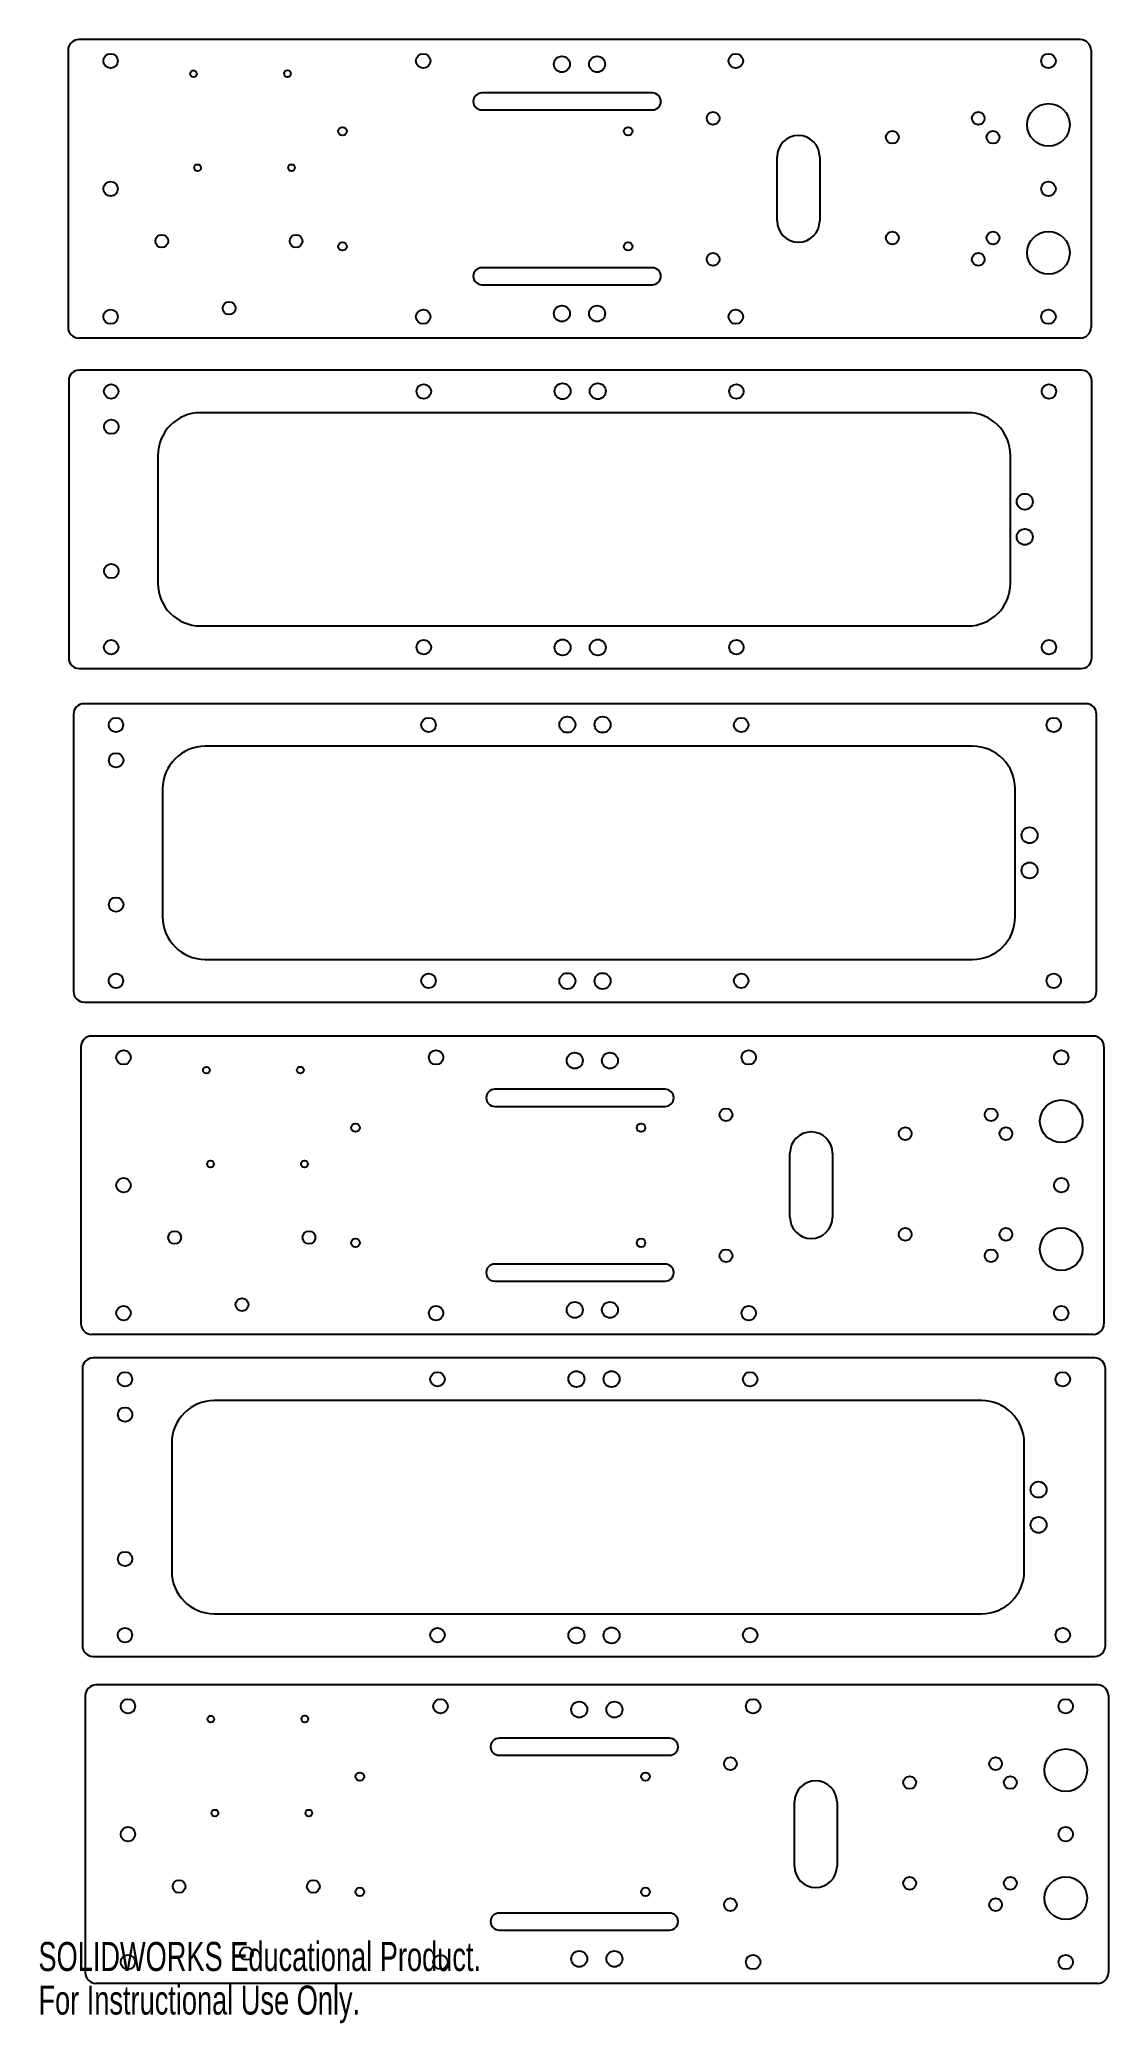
# Model space of a CAD drawing. Header units: inches. Extents: x 0 to 12.5, y 0 to 23.3.
import ezdxf

# ---------------------------------------------------------------- set-up
doc = ezdxf.new("R2010")
doc.units = ezdxf.units.IN
doc.header["$MEASUREMENT"] = 0
doc.styles.add('SLDTEXTSTYLE0', font='TXT', dxfattribs={"width": 0.7})

msp = doc.modelspace()

# ---------------------------------------------------------------- linework, layer by layer
at = {"color": 7, "linetype": 'Continuous', "lineweight": 25}
for p, q in [((0.347, 23.136), (0.347, 19.886)), ((12.222, 23.261), (0.472, 23.261)), ((12.347, 23.136), (12.347, 19.886)), ((7.201, 22.636), (5.201, 22.636)), ((5.201, 22.436), (7.201, 22.436)), ((8.664, 21.136), (8.664, 21.886)), ((9.164, 21.886), (9.164, 21.136)), ((7.201, 20.586), (5.201, 20.586)), ((5.201, 20.386), (7.201, 20.386)), ((12.222, 19.761), (0.472, 19.761)), ((12.23, 19.385), (0.48, 19.385)), ((0.355, 19.26), (0.355, 16.01)), ((12.355, 16.01), (12.355, 19.26)), ((10.901, 18.885), (1.901, 18.885)), ((1.401, 18.385), (1.401, 16.885)), ((11.401, 16.885), (11.401, 18.385)), ((1.901, 16.385), (10.901, 16.385)), ((0.48, 15.885), (12.23, 15.885)), ((12.286, 15.473), (0.536, 15.473)), ((0.411, 15.348), (0.411, 12.098)), ((12.411, 12.098), (12.411, 15.348)), ((10.957, 14.973), (1.957, 14.973)), ((1.457, 14.473), (1.457, 12.973)), ((11.457, 12.973), (11.457, 14.473)), ((1.957, 12.473), (10.957, 12.473)), ((0.536, 11.973), (12.286, 11.973)), ((0.498, 11.45), (0.498, 8.2)), ((12.373, 11.575), (0.623, 11.575)), ((12.498, 11.45), (12.498, 8.2)), ((7.352, 10.95), (5.352, 10.95)), ((5.352, 10.75), (7.352, 10.75)), ((8.815, 9.45), (8.815, 10.2)), ((9.315, 10.2), (9.315, 9.45)), ((7.352, 8.9), (5.352, 8.9)), ((5.352, 8.7), (7.352, 8.7)), ((12.373, 8.075), (0.623, 8.075)), ((12.391, 7.799), (0.641, 7.799)), ((0.516, 7.674), (0.516, 4.424)), ((12.516, 4.424), (12.516, 7.674)), ((11.063, 7.299), (2.063, 7.299)), ((1.563, 6.799), (1.563, 5.299)), ((11.563, 5.299), (11.563, 6.799)), ((2.063, 4.799), (11.063, 4.799)), ((0.641, 4.299), (12.391, 4.299)), ((12.425, 3.964), (0.675, 3.964)), ((0.55, 3.839), (0.55, 0.589)), ((12.55, 3.839), (12.55, 0.589)), ((7.403, 3.339), (5.403, 3.339)), ((5.403, 3.139), (7.403, 3.139)), ((8.867, 1.839), (8.867, 2.589)), ((9.367, 2.589), (9.367, 1.839)), ((7.403, 1.289), (5.403, 1.289)), ((5.403, 1.089), (7.403, 1.089)), ((12.425, 0.464), (0.675, 0.464))]:
    msp.add_line(p, q, dxfattribs=at)
for centre, radius in [((0.847, 23.011), 0.085), ((4.513, 23.011), 0.085), ((6.14, 22.973), 0.0938), ((6.553, 22.973), 0.0938), ((8.18, 23.011), 0.085), ((11.847, 23.011), 0.085), ((1.819, 22.861), 0.0394), ((2.921, 22.862), 0.0394), ((7.914, 22.338), 0.075), ((11.024, 22.338), 0.075), ((11.847, 22.261), 0.25), ((3.567, 22.186), 0.05), ((6.917, 22.186), 0.05), ((10.016, 22.116), 0.075), ((11.197, 22.116), 0.075), ((1.867, 21.759), 0.0394), ((2.969, 21.759), 0.0394), ((0.847, 21.511), 0.085), ((11.847, 21.511), 0.085), ((1.447, 20.898), 0.075), ((3.022, 20.898), 0.075), ((10.016, 20.935), 0.075), ((11.197, 20.935), 0.075), ((11.847, 20.761), 0.25), ((3.567, 20.836), 0.05), ((6.917, 20.836), 0.05), ((7.914, 20.684), 0.075), ((11.024, 20.684), 0.075), ((0.847, 20.011), 0.085), ((2.237, 20.111), 0.075), ((4.513, 20.011), 0.085), ((6.14, 20.048), 0.0938), ((6.553, 20.048), 0.0938), ((8.18, 20.011), 0.085), ((11.847, 20.011), 0.085), ((0.853, 19.135), 0.085), ((4.52, 19.135), 0.085), ((6.148, 19.138), 0.0937), ((6.561, 19.138), 0.0938), ((8.187, 19.135), 0.085), ((11.853, 19.135), 0.085), ((0.855, 18.721), 0.085), ((11.57, 17.842), 0.0938), ((11.57, 17.429), 0.0938), ((0.855, 17.028), 0.085), ((0.853, 16.135), 0.085), ((4.52, 16.135), 0.085), ((6.148, 16.132), 0.0938), ((6.561, 16.132), 0.0938), ((8.187, 16.135), 0.085), ((11.853, 16.135), 0.085), ((0.909, 15.223), 0.085), ((4.576, 15.223), 0.085), ((6.204, 15.227), 0.0937), ((6.617, 15.227), 0.0938), ((8.243, 15.223), 0.085), ((11.909, 15.223), 0.085), ((0.911, 14.809), 0.085), ((11.626, 13.93), 0.0938), ((11.626, 13.517), 0.0938), ((0.911, 13.116), 0.085), ((0.909, 12.223), 0.085), ((4.576, 12.223), 0.085), ((6.204, 12.22), 0.0938), ((6.617, 12.22), 0.0938), ((8.243, 12.223), 0.085), ((11.909, 12.223), 0.085), ((0.998, 11.325), 0.085), ((4.664, 11.325), 0.085), ((8.331, 11.325), 0.085), ((11.998, 11.325), 0.085), ((1.97, 11.175), 0.0394), ((3.072, 11.176), 0.0394), ((6.291, 11.287), 0.0938), ((6.704, 11.287), 0.0938), ((8.065, 10.652), 0.075), ((11.175, 10.652), 0.075), ((11.998, 10.575), 0.25), ((3.718, 10.5), 0.05), ((7.068, 10.5), 0.05), ((10.167, 10.43), 0.075), ((11.348, 10.43), 0.075), ((2.018, 10.074), 0.0394), ((3.12, 10.074), 0.0394), ((0.998, 9.825), 0.085), ((11.998, 9.825), 0.085), ((10.167, 9.249), 0.075), ((11.348, 9.249), 0.075), ((11.998, 9.075), 0.25), ((1.598, 9.212), 0.075), ((3.173, 9.212), 0.075), ((3.718, 9.15), 0.05), ((7.068, 9.15), 0.05), ((8.065, 8.998), 0.075), ((11.175, 8.998), 0.075), ((0.998, 8.325), 0.085), ((2.388, 8.425), 0.075), ((4.664, 8.325), 0.085), ((6.291, 8.363), 0.0938), ((6.704, 8.363), 0.0938), ((8.331, 8.325), 0.085), ((11.998, 8.325), 0.085), ((1.015, 7.549), 0.085), ((4.681, 7.549), 0.085), ((6.31, 7.552), 0.0937), ((6.723, 7.552), 0.0938), ((8.348, 7.549), 0.085), ((12.015, 7.549), 0.085), ((1.016, 7.135), 0.085), ((11.731, 6.255), 0.0938), ((11.731, 5.842), 0.0938), ((1.016, 5.442), 0.085), ((1.015, 4.549), 0.085), ((4.681, 4.549), 0.085), ((6.31, 4.545), 0.0938), ((6.723, 4.545), 0.0938), ((8.348, 4.549), 0.085), ((12.015, 4.549), 0.085), ((1.05, 3.714), 0.085), ((4.716, 3.714), 0.085), ((6.343, 3.676), 0.0938), ((6.756, 3.676), 0.0938), ((8.383, 3.714), 0.085), ((12.05, 3.714), 0.085), ((2.022, 3.564), 0.0394), ((3.124, 3.565), 0.0394), ((8.117, 3.041), 0.075), ((11.227, 3.041), 0.075), ((12.05, 2.964), 0.25), ((3.77, 2.889), 0.05), ((7.12, 2.889), 0.05), ((10.219, 2.819), 0.075), ((11.4, 2.819), 0.075), ((2.07, 2.462), 0.0394), ((3.172, 2.462), 0.0394), ((1.05, 2.214), 0.085), ((12.05, 2.214), 0.085), ((1.65, 1.601), 0.075), ((3.224, 1.601), 0.075), ((10.219, 1.638), 0.075), ((11.4, 1.638), 0.075), ((12.05, 1.464), 0.25), ((3.77, 1.539), 0.05), ((7.12, 1.539), 0.05), ((8.117, 1.387), 0.075), ((11.227, 1.387), 0.075), ((1.05, 0.714), 0.085), ((2.44, 0.814), 0.075), ((4.716, 0.714), 0.085), ((6.343, 0.752), 0.0938), ((6.756, 0.752), 0.0938), ((8.383, 0.714), 0.085), ((12.05, 0.714), 0.085)]:
    msp.add_circle(centre, radius, dxfattribs=at)
for centre, radius, start, end in [((0.472, 23.136), 0.125, 90, 180), ((12.222, 23.136), 0.125, 360, 90), ((5.201, 22.536), 0.1, 90, 270), ((7.201, 22.536), 0.1, 270, 90), ((8.914, 21.886), 0.25, 0, 180), ((8.914, 21.136), 0.25, 180, 0), ((5.201, 20.486), 0.1, 90, 270), ((7.201, 20.486), 0.1, 270, 90), ((0.472, 19.886), 0.125, 180, 270), ((12.222, 19.886), 0.125, 270, 0), ((0.48, 19.26), 0.125, 90, 180), ((12.23, 19.26), 0.125, 0, 90), ((1.901, 18.385), 0.5, 90, 180), ((10.901, 18.385), 0.5, 0, 90), ((1.901, 16.885), 0.5, 180, 270), ((10.901, 16.885), 0.5, 270, 0), ((0.48, 16.01), 0.125, 180, 270), ((12.23, 16.01), 0.125, 270, 0), ((0.536, 15.348), 0.125, 90, 180), ((12.286, 15.348), 0.125, 0, 90), ((1.957, 14.473), 0.5, 90, 180), ((10.957, 14.473), 0.5, 0, 90), ((1.957, 12.973), 0.5, 180, 270), ((10.957, 12.973), 0.5, 270, 0), ((0.536, 12.098), 0.125, 180, 270), ((12.286, 12.098), 0.125, 270, 0), ((0.623, 11.45), 0.125, 90, 180), ((12.373, 11.45), 0.125, 360, 90), ((5.352, 10.85), 0.1, 90, 270), ((7.352, 10.85), 0.1, 270, 90), ((9.065, 10.2), 0.25, 0, 180), ((9.065, 9.45), 0.25, 180, 0), ((5.352, 8.8), 0.1, 90, 270), ((7.352, 8.8), 0.1, 270, 90), ((0.623, 8.2), 0.125, 180, 270), ((12.373, 8.2), 0.125, 270, 0), ((0.641, 7.674), 0.125, 90, 180), ((12.391, 7.674), 0.125, 0, 90), ((2.063, 6.799), 0.5, 90, 180), ((11.063, 6.799), 0.5, 0, 90), ((2.063, 5.299), 0.5, 180, 270), ((11.063, 5.299), 0.5, 270, 0), ((0.641, 4.424), 0.125, 180, 270), ((12.391, 4.424), 0.125, 270, 0), ((0.675, 3.839), 0.125, 90, 180), ((12.425, 3.839), 0.125, 360, 90), ((5.403, 3.239), 0.1, 90, 270), ((7.403, 3.239), 0.1, 270, 90), ((9.117, 2.589), 0.25, 0, 180), ((9.117, 1.839), 0.25, 180, 0), ((5.403, 1.189), 0.1, 90, 270), ((7.403, 1.189), 0.1, 270, 90), ((0.675, 0.589), 0.125, 180, 270), ((12.425, 0.589), 0.125, 270, 0)]:
    msp.add_arc(centre, radius, start, end, dxfattribs=at)

# ---------------------------------------------------------------- texts
at = {"color": 7, "linetype": 'Continuous', "char_height": 0.34055, "attachment_point": 1, "style": 'SLDTEXTSTYLE0'}
for s, insert in [('SOLIDWORKS Educational Product.', (0, 0.95)), ('For Instructional Use Only.', (0, 0.439))]:
    msp.add_mtext(s, dxfattribs=dict(at, insert=insert))

doc.saveas('drawing.dxf')
